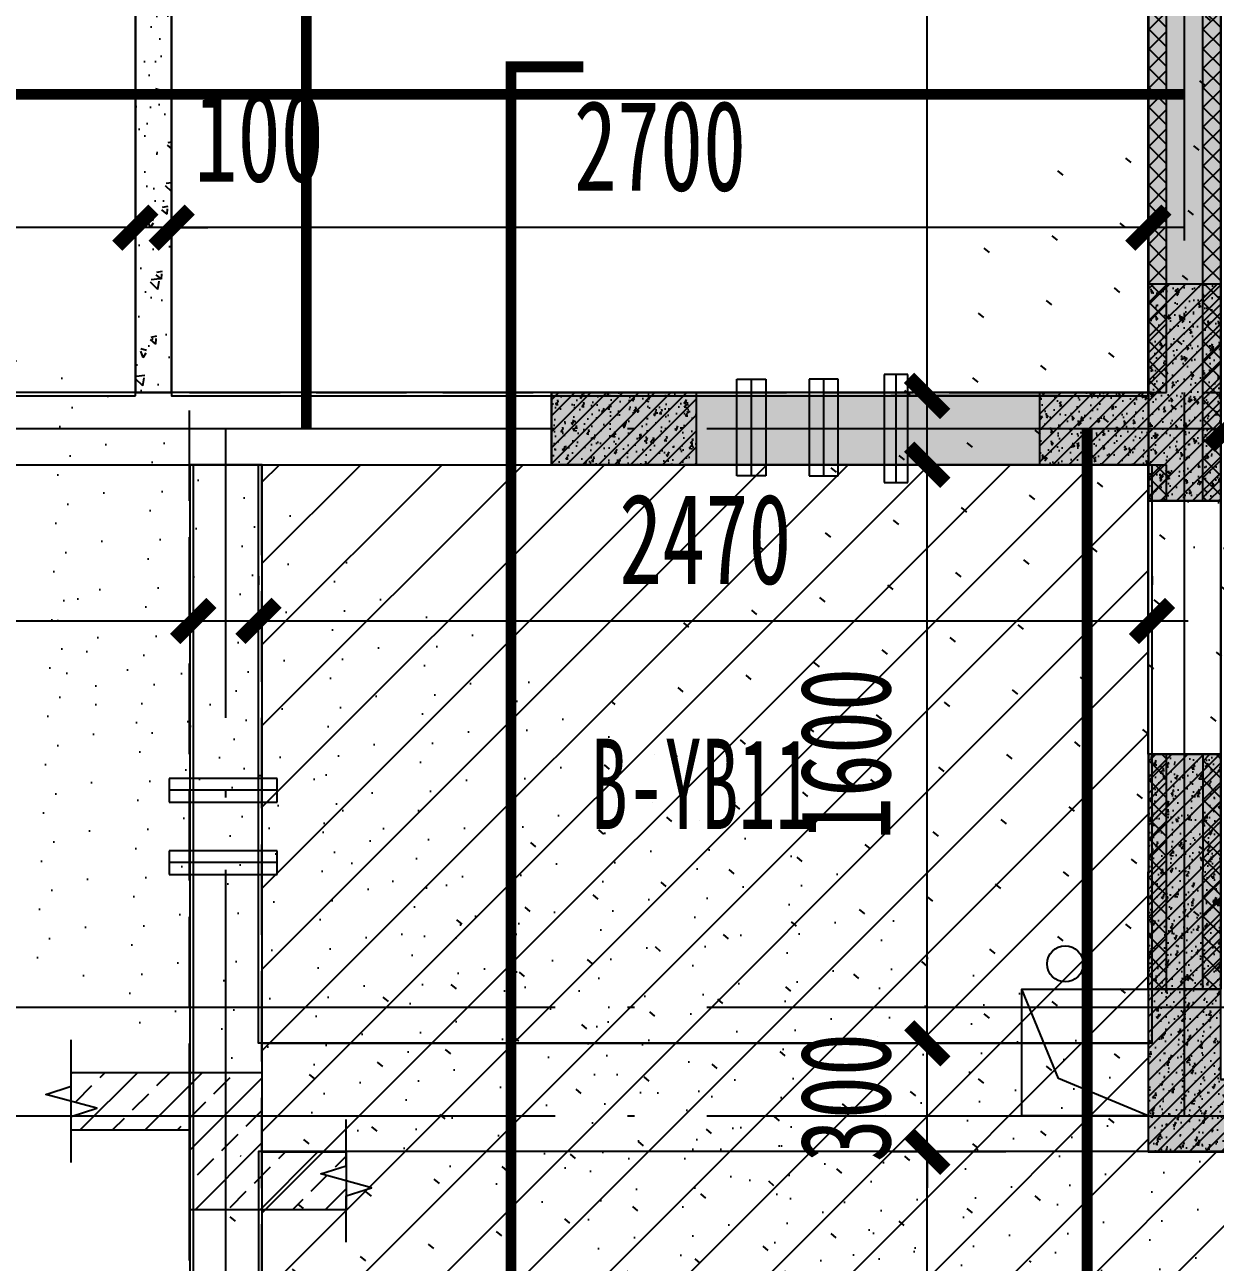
# Model space of a CAD drawing. Extents: x -3200779283 to -8106663, y 659664 to 1123462.
# Drawn here: x -8153806 to -8150515, y 772465 to 775886 of the extents above; entities that cross this region are included whole.
import ezdxf
from ezdxf.enums import TextEntityAlignment as Align

# ---------------------------------------------------------------- set-up
doc = ezdxf.new("R2010")
doc.units = 0
doc.header["$LTSCALE"] = 1000
doc.header["$MEASUREMENT"] = 0
for name, pattern in [('120-墙体$0$CENTER2', [1.125, 0.75, -0.125, 0.125, -0.125]), ('120-墙体$0$CONTINOUS', [0]), ('3#-轴线$0$DOTE', [2.4200000000000004, 2, -0.2, 0.02, -0.2]), ('3#4#5#$0$DASH', [0.35, 0.25, -0.1]), ('3#4#5#模板$0$DASH', [0.35, 0.25, -0.1]), ('DASH', [0.35, 0.25, -0.1])]:
    doc.linetypes.add(name, pattern=pattern)
doc.layers.get('Defpoints').update_dxf_attribs({"color": 30, "linetype": 'DASH'})
for name, color, linetype in [('120-墙体$0$DUCT-排烟中心线', 5, '120-墙体$0$CENTER2'), ('120-墙体$0$DUCT-排烟管', 2, 'Continuous'), ('120-墙体$0$DUCT-送风中心线', 5, '120-墙体$0$CENTER2'), ('120-墙体$0$DUCT-送风管', 4, 'Continuous'), ('120-墙体$0$S-SLAB-HOLE', 5, 'Continuous'), ('120-墙体$0$S-WALL', 40, 'Continuous'), ('120-墙体$0$S-WALL-BEAM', 120, 'Continuous'), ('120-墙体$0$S-WALL-COLU', 252, '120-墙体$0$CONTINOUS'), ('120-墙体$0$S-WALL-COLU-HATC', 16, 'Continuous'), ('120-墙体$0$S-WALL-HATC', 253, 'Continuous'), ('120-墙体$0$提结构条件', 7, 'Continuous'), ('3#-轴线$0$A-ANNO-DOTE', 10, '3#-轴线$0$DOTE'), ('3#4#5#$0$PC-SLAB', 6, '3#4#5#$0$DASH'), ('3#4#5#$0$S-ANNO-TEXT', 7, 'Continuous'), ('3#4#5#$0$S-DIMS-SLAB', 120, 'Continuous'), ('3#4#5#$0$S-PC-FQ-WYQ', 4, 'Continuous'), ('3#4#5#$0$S-PC-SLAB', 6, 'Continuous'), ('3#4#5#$0$S-WALL-HATC', 253, 'Continuous'), ('3#4#5#模板$0$S-SLAB-TEXT', 120, 'Continuous'), ('3#4#5#模板$0$南北楼-结构布置-地上 -新修改$0$S-ANNO-THIN', 3, 'Continuous'), ('3#4#5#模板$0$南北楼-结构布置-地上 -新修改$0$S-SLAB-HATC', 200, 'Continuous'), ('S-REIN', 1, 'Continuous')]:
    doc.layers.add(name, color=color, linetype=linetype)
doc.layers.add('提资不打印', color=2, linetype='Continuous', plot=False)
doc.layers.add('楼板正筋文字', color=7, linetype='Continuous', lineweight=18)
doc.styles.add('3#4#5#$0$外部参照 1$0$宋体', font='', dxfattribs={"width": 0.8})
doc.styles.add('3#4#5#$0$楷体', font='', dxfattribs={"width": 0.7})
doc.styles.get('3#4#5#$0$外部参照 1$0$宋体').set_extended_font_data('SimSun')
doc.styles.get('3#4#5#$0$楷体').set_extended_font_data('KaiTi_GB2312')
doc.dimstyles.new('3#4#5#$0$TSSD_100_100', dxfattribs={"dimtxt": 250, "dimasz": 100, "dimexe": 100, "dimexo": 250, "dimgap": 100, "dimtad": 1, "dimdec": 0, "dimzin": 0, "dimdsep": 46, "dimtxsty": '3#4#5#$0$楷体', "dimblk": '3#4#5#$0$_ArchTick', "dimcen": 0, "dimdle": 100, "dimclrt": 7, "dimadec": 0, "dimazin": 0, "dimtfac": 1, "dimtdec": 0, "dimtix": 1, "dimtmove": 2, "dimatfit": 3, "dimfxl": 1, "dimtolj": 1, "dimtzin": 0, "dimarcsym": 0})

# ---------------------------------------------------------------- blocks, each defined once
blk = doc.blocks.new('ban')
at = {"layer": 'S-REIN', "const_width": 30}
blk.add_lwpolyline([(18438.26095678844, 3349.900634765625), (18238.26095678844, 3349.900634765625), (18238.26120092906, 8649.9052734375), (18438.26120092906, 8649.9052734375)], dxfattribs=at)
at = {"layer": '提资不打印', "color": 2, "const_width": 30}
for points in [[(17672.224609375, 7649.916015625), (17672.224609375, 10849.916015625)], [(12199.9580078125, 8573.9169921875), (20100.34375, 8573.9169921875)], [(19831.0703125, 0.013671875), (19831.0703125, 7649.916015625)]]:
    blk.add_lwpolyline(points, dxfattribs=at)
blk = doc.blocks.new('3#4#5#模板$0$A$C4139bdaf')
h = blk.add_hatch()
h.set_pattern_fill('ANSI31', color=251, scale=100)
h.set_pattern_definition([(45, (-7702.687107387464, -122599.998702767), (-112.2532015133644, 112.2532015133644), [])])
h.paths.add_polyline_path([(17649.99894117552, 3600.000498155889), (20099.99894117552, 3600.000498155889), (20099.99894117552, 1700.000498155816), (20899.99894117552, 1700.000498155845), (20899.99894117552, 200.0004981558304), (17649.99894117552, 200.0004981558304)])
at = {"layer": '3#4#5#模板$0$南北楼-结构布置-地上 -新修改$0$S-SLAB-HATC'}
h = blk.add_hatch(dxfattribs=at)
h.set_pattern_fill('ANSI33', color=256, scale=20, angle=-180)
h.set_pattern_definition([(225, (-76240.41036994423, 14928.68641716003), (89.8025612106915, -89.80256121069156), []), (225, (-76330.21296994417, 14928.68641716003), (89.8025612106915, -89.80256121069156), [63.5, -31.75])])
h.paths.add_polyline_path([(17882.82691670564, 1540.00049815618), (17449.99975173402, 1540.000498156878), (17449.99975173408, 1760.000498156878), (17122.8269167057, 1760.000498156936), (17122.8269167057, 1920.000498156936), (17449.99975173484, 1920.000498155772), (17649.99975173484, 1920.00049815583), (17649.99975173484, 1700.00049815583), (17882.8269167057, 1700.00049815583)])
at = {"linetype": '3#4#5#模板$0$DASH'}
for points in [[(17449.99894117552, 3800.000498155889), (20299.99894117552, 3800.000498155889), (20299.99894117552, 1900.00049815583), (21099.99894117552, 1900.00049815586), (21099.99894117552, 0.0004981558304280043), (17449.99894117552, 0.0004981558304280043)], [(17649.99894117552, 3600.000498155889), (20099.99894117552, 3600.000498155889), (20099.99894117552, 1700.000498155816), (20899.99894117552, 1700.000498155845), (20899.99894117552, 200.0004981558304), (17649.99894117552, 200.0004981558304)]]:
    blk.add_lwpolyline(points, close=True, dxfattribs=at)
at = {"layer": '3#4#5#模板$0$南北楼-结构布置-地上 -新修改$0$S-ANNO-THIN'}
for points in [[(17122.82691670535, 1670.40049815696), (17122.82691670576, 1798.40049815696), (17193.22691670584, 1820.800498156692), (17052.42691670597, 1859.200498157123), (17122.82691670611, 1881.600498156971), (17122.82691670652, 2009.600498156971)], [(17882.82691670564, 1450.400498156378), (17882.82691670564, 1578.400498156087), (17953.22691670549, 1600.800498156052), (17812.42691670591, 1639.2004981559), (17882.82691670564, 1661.600498155924), (17882.82691670564, 1789.600498155633)]]:
    blk.add_lwpolyline(points, dxfattribs=at)
at = {"layer": '3#4#5#模板$0$南北楼-结构布置-地上 -新修改$0$S-SLAB-HATC'}
blk.add_lwpolyline([(17882.82691670564, 1540.00049815618), (17449.99975173402, 1540.000498156878), (17449.99975173408, 1760.000498156878), (17122.8269167057, 1760.000498156936), (17122.8269167057, 1920.000498156936), (17449.99975173484, 1920.000498155772), (17649.99975173484, 1920.00049815583), (17649.99975173484, 1700.00049815583), (17882.8269167057, 1700.00049815583)], close=True, dxfattribs=at)
blk = doc.blocks.new('3#4#5#$0$B-YWQ6')
at = {"layer": '3#4#5#$0$S-PC-FQ-WYQ'}
h = blk.add_hatch(dxfattribs=at)
h.set_pattern_fill('ANSI37', color=256, scale=12, angle=90)
h.set_pattern_definition([(135, (-989707.8429496246, 842389.8077511969), (-26.94076836320746, -26.94076836320745), []), (225, (-989707.8429496246, 842389.8077511969), (26.94076836320745, -26.94076836320746), [])])
h.paths.add_polyline_path([(-127905.2501225748, 326688.3582546908), (-127855.2501228041, 326688.3616408699), (-127855.4329784815, 329388.3912538569), (-127905.4329784815, 329388.3912538569)])
h.paths.add_polyline_path([(-127855.2365838158, 326488.4462222033), (-127905.2365835865, 326488.4428360242), (-127905.2298080935, 326388.3965487699), (-127855.2298080935, 326388.3965487699)])
h = blk.add_hatch(dxfattribs=at)
h.set_pattern_fill('ANSI37', color=256, scale=12, angle=90)
h.set_pattern_definition([(135, (-989557.8429524016, 842389.8077512046), (-26.94076836320746, -26.94076836320745), []), (225, (-989557.8429524016, 842389.8077512046), (26.94076836320745, -26.94076836320746), [])])
h.paths.add_polyline_path([(-127755.2298108707, 326388.3965487774), (-127705.2298108707, 326388.3965487774), (-127705.4329812587, 329388.3912538645), (-127755.4329812587, 329388.3912538645)])
h = blk.add_hatch(dxfattribs=at)
h.set_pattern_fill('ANSI37', color=256, scale=12, angle=90)
h.set_pattern_definition([(135, (-989707.6041484298, 838589.8080073441), (-26.94076836320746, -26.94076836320745), []), (225, (-989707.6041484298, 838589.8080073441), (26.94076836320745, -26.94076836320746), [])])
h.paths.add_polyline_path([(-127905.4323774343, 325038.3215355956), (-127855.4323774343, 325038.3215355956), (-127855.1941772867, 325688.391510004), (-127905.1941772867, 325688.391510004)])
h = blk.add_hatch(dxfattribs=at)
h.set_pattern_fill('ANSI37', color=256, scale=12, angle=90)
h.set_pattern_definition([(135, (-989557.6041512068, 838589.8080073516), (-26.94076836320746, -26.94076836320745), []), (225, (-989557.6041512068, 838589.8080073516), (26.94076836320745, -26.94076836320746), [])])
h.paths.add_polyline_path([(-127755.4323802115, 325038.321535603), (-127705.4323802115, 325038.321535603), (-127705.1941800639, 325688.3915100115), (-127755.1941800639, 325688.3915100115)])
for p, q in [((-127906.0000690809, 326688.3582039018), (-127855.2501228041, 326688.3616408699)), ((-127905.2433562314, 326488.4428355655), (-127855.2365838158, 326488.4462222033))]:
    blk.add_line(p, q, dxfattribs=at)
blk.add_lwpolyline([(-127855.2501228041, 326688.3616408699), (-127855.4329784815, 329388.3912538569), (-127905.4329784815, 329388.3912538569), (-127905.2298080935, 326388.3965487699), (-127855.2298080935, 326388.3965487699), (-127855.2365838158, 326488.4462222033)], dxfattribs=at)
for points in [[(-127905.4329787674, 329388.3912538569), (-127705.4329784238, 329388.3912538569), (-127705.2298080358, 326388.3965487774), (-127905.2298083794, 326388.3965487774)], [(-127755.2298108707, 326388.3965487774), (-127705.2298108707, 326388.3965487774), (-127705.4329812587, 329388.3912538645), (-127755.4329812587, 329388.3912538645)], [(-127905.4327508085, 326388.396631066), (-127705.1947088777, 326388.396631066), (-127705.1947088777, 325688.3965545463), (-127905.4327508085, 325688.3965545463)], [(-127905.4323774343, 325038.3215355956), (-127855.4323774343, 325038.3215355956), (-127855.1941772867, 325688.391510004), (-127905.1941772867, 325688.391510004)], [(-127905.1941775726, 325688.391510004), (-127705.194177229, 325688.391510004), (-127705.4323773766, 325038.321535603), (-127905.4323777203, 325038.321535603)], [(-127755.4323802115, 325038.321535603), (-127705.4323802115, 325038.321535603), (-127705.1941800639, 325688.3915100115), (-127755.1941800639, 325688.3915100115)]]:
    blk.add_lwpolyline(points, close=True, dxfattribs=at)
blk = doc.blocks.new('3#4#5#$0$A$C53EF3948')
at = {"layer": '3#4#5#$0$S-PC-FQ-WYQ'}
blk.add_blockref('3#4#5#$0$B-YWQ6', (148005.4568359147, -329888.5341169708), dxfattribs=at)
blk = doc.blocks.new('3#4#5#$0$_ArchTick')
at = {"color": 0, "linetype": 'ByBlock', "const_width": 0.4}
blk.add_lwpolyline([(-0.5, -0.5), (0.5, 0.5)], dxfattribs=at)
blk = doc.blocks.new('*D976')
at = {"layer": '3#4#5#$0$S-DIMS-SLAB', "color": 0, "lineweight": -2, "transparency": 16777216}
for p, q in [((20319.26212703699, 8049.856764026452), (20319.26212703699, 8099.856808271114)), ((20999.0001967503, 8049.856764026481), (20999.0001967503, 8099.856808271114)), ((20219.26212703699, 7999.856808271114), (21099.0001967503, 7999.856808271114))]:
    blk.add_line(p, q, dxfattribs=at)
at = {"layer": 'Defpoints', "color": 0, "transparency": 16777216}
for p in [(20999.0001967503, 7999.856808271114), (20319.26212703699, 7799.856764026452), (20999.0001967503, 7799.856764026481)]:
    blk.add_point(p, dxfattribs=at)
at = {"layer": '3#4#5#$0$S-DIMS-SLAB', "color": 0, "lineweight": -2, "transparency": 16777216, "xscale": 100, "yscale": 100, "zscale": 100, "rotation": 180}
blk.add_blockref('3#4#5#$0$_ArchTick', (20319.26212703699, 7999.856808271114), dxfattribs=at)
at = {"layer": '3#4#5#$0$S-DIMS-SLAB', "color": 0, "lineweight": -2, "transparency": 16777216, "xscale": 100, "yscale": 100, "zscale": 100}
blk.add_blockref('3#4#5#$0$_ArchTick', (20999.0001967503, 7999.856808271114), dxfattribs=at)
at = {"layer": '3#4#5#$0$S-DIMS-SLAB', "color": 7, "transparency": 16777216, "insert": (20659.13116189365, 8224.856808271114), "char_height": 250, "attachment_point": 5, "style": '3#4#5#$0$楷体'}
blk.add_mtext('\\A1;680', dxfattribs=at)
blk = doc.blocks.new('3#4#5#$0$ban3')
at = {"layer": '3#4#5#$0$S-WALL-HATC', "ltscale": 100}
h = blk.add_hatch(dxfattribs=at)
h.set_pattern_fill('AR-CONC', color=256, scale=25, angle=-270.0000000000001, style=0)
h.set_pattern_definition([(139.9999999999999, (0, 0), (15.6880337456489, 179.3150456501884), [18.75, -206.25]), (84.99999999999994, (0, 0), (-188.048033425003, -34.68783340324987), [15, -165]), (190.4513999999999, (1.307335000019521, 14.94292000000132), (-172.3598855152383, 144.6273454285055), [15.9350475, -175.2855279999999]), (136.1841999999999, (-50, 0), (41.37975358225471, 266.8102621564111), [28.125, -309.375]), (186.6356, (-46.55167324998183, 22.23418625001796), (-243.5294677251103, 233.665676387176), [23.902572, -262.92825]), (81.18419999999995, (-50, 0), (-243.529650231331, 233.665486283407), [22.5, -247.5]), (111, (-37.5, 25), (100.6547226663348, 149.2267630296154), [18.75, -206.25]), (55.99999999999998, (-37.5, 25), (-181.2875112617132, 60.82883298039556), [15, -165]), (161.4514, (-29.11209850001615, 37.4355582499993), (-80.63262417748795, 210.0556571453725), [15.9350475, -175.285528]), (127.5, (0, 0), (-83.22346345782788, 3.039963829322726), [0, -162.9999999999999, 0, -167.4999999999999, 0, -165.6249999999999]), (97.49999999999993, (0, 0), (-98.60292797059002, 65.76738436053722), [0, -95.5, 0, -159.25, 0, -63.125]), (57.49999999999993, (0, -55.75), (5.638717933595033, 133.4556090431022), [0, -62.5, 0, -195, 0, -258.75]), (47.49999999999995, (0, -80.75), (-25.02624558307933, 145.7965423355966), [0, -81.25, 0, -129.5, 0, -183.75])])
h.paths.add_polyline_path([(-216732.0009944952, 412974.9999670067), (-216832.0009944952, 412974.9999670067), (-216832.0009944952, 409974.9999670067), (-216732.0009944952, 409974.9999670067)])
h.paths.add_polyline_path([(-214532.000995802, 412974.9999670067), (-214632.000995802, 412974.9999670067), (-214632.000995802, 409974.9999670067), (-214532.000995802, 409974.9999670067)])
h = blk.add_hatch(dxfattribs=at)
h.set_pattern_fill('AR-CONC', color=256, scale=25, angle=-270.0000000000001, style=0)
h.set_pattern_definition([(139.9999999999999, (-37341029879.81102, -2020433658.351167), (15.6880337456489, 179.3150456501884), [18.75, -206.25]), (84.99999999999994, (-37341029879.81102, -2020433658.351167), (-188.048033425003, -34.68783340324987), [15, -165]), (190.4513999999999, (-37341029878.50368, -2020433643.408247), (-172.3598855152383, 144.6273454285055), [15.93504749999986, -175.2855279999978]), (136.1841999999999, (-37341029929.81102, -2020433658.351167), (41.37975358225471, 266.8102621564111), [28.125, -309.375]), (186.6356, (-37341029926.36269, -2020433636.116981), (-243.5294677251103, 233.665676387176), [23.902572, -262.92825]), (81.18419999999995, (-37341029929.81102, -2020433658.351167), (-243.529650231331, 233.665486283407), [22.5, -247.5]), (111, (-37341029917.31102, -2020433633.351167), (100.6547226663348, 149.2267630296154), [18.75, -206.25]), (55.99999999999998, (-37341029917.31102, -2020433633.351167), (-181.2875112617132, 60.82883298039556), [15, -165]), (161.4514, (-37341029908.92312, -2020433620.915609), (-80.63262417748795, 210.0556571453725), [15.9350475, -175.285528]), (127.5, (-37341029879.81102, -2020433658.351167), (-83.22346345782788, 3.039963829322726), [0, -162.9999999999978, 0, -167.4999999999978, 0, -165.6249999999978]), (97.49999999999993, (-37341029879.81102, -2020433658.351167), (-98.60292797059002, 65.76738436053722), [0, -95.5, 0, -159.25, 0, -63.125]), (57.49999999999993, (-37341029879.81102, -2020433714.101167), (5.638717933595033, 133.4556090431022), [0, -62.5, 0, -195, 0, -258.75]), (47.49999999999995, (-37341029879.81102, -2020433739.101167), (-25.02624558307933, 145.7965423355966), [0, -81.25, 0, -129.5, 0, -183.75])])
h.paths.add_polyline_path([(-214282.0075875558, 407875.9277280352), (-214282.0075875558, 408175.9277280352), (-211832.3804074041, 408175.221341892), (-211832.380407404, 407875.221341892)])
at = {"layer": '3#4#5#$0$S-PC-SLAB'}
for points in [[(-214632.000995802, 409964.9999670067), (-214632.000995802, 412984.9999670067), (-216732.0009944952, 412984.9999670067), (-216732.0009944952, 409964.9999670067)], [(-211832.000995802, 409964.9999670067), (-211832.000995802, 412984.9999670067), (-214532.000995802, 412984.9999670067), (-214532.000995802, 409964.9999670067)], [(-214472.0009953861, 407375.0001829517), (-220092.0009953849, 407375.0001829517), (-220092.0009953849, 409775.0001829517), (-214472.0009953861, 409775.0001829517)], [(-214292.0078049984, 409775.0002631896), (-211822.0078049995, 409775.0002631896), (-211822.0078049995, 408175.9277280352), (-214292.0078049984, 408175.9277280352)], [(-214292.0078736024, 406375.9155135542), (-211022.0078736036, 406375.9155135542), (-211022.007587557, 407875.9277280353), (-214292.0075875558, 407875.9277280352)]]:
    blk.add_lwpolyline(points, close=True, dxfattribs=at)
at = {"layer": '3#4#5#$0$S-WALL-HATC', "ltscale": 100}
for points in [[(-214532.000995802, 409974.9999670067), (-214532.000995802, 412974.9999670067), (-214632.000995802, 412974.9999670067), (-214632.000995802, 409974.9999670067)], [(-214282.0075875558, 407875.9277280352), (-214282.0075875558, 408175.9277280352), (-211832.3804074041, 408175.221341892), (-211832.380407404, 407875.221341892)]]:
    blk.add_lwpolyline(points, close=True, dxfattribs=at)
blk = doc.blocks.new('*D794')
at = {"layer": '3#4#5#$0$S-DIMS-SLAB', "color": 0, "lineweight": -2, "transparency": 16777216}
for p, q in [((164537.0246200083, 162067.0547142393), (164537.0246200083, 162043.1163812766)), ((167007.0246200072, 162067.0547142393), (167007.0246200072, 162043.1163812766)), ((164437.0246200083, 161943.1163812766), (167107.0246200072, 161943.1163812766))]:
    blk.add_line(p, q, dxfattribs=at)
at = {"layer": 'Defpoints', "color": 0, "transparency": 16777216}
for p in [(167007.0246200072, 161943.1163812766), (164537.0246200083, 161817.0547142393), (167007.0246200072, 161817.0547142393)]:
    blk.add_point(p, dxfattribs=at)
at = {"layer": '3#4#5#$0$S-DIMS-SLAB', "color": 0, "lineweight": -2, "transparency": 16777216, "xscale": 100, "yscale": 100, "zscale": 100, "rotation": 180}
blk.add_blockref('3#4#5#$0$_ArchTick', (164537.0246200083, 161943.1163812766), dxfattribs=at)
at = {"layer": '3#4#5#$0$S-DIMS-SLAB', "color": 0, "lineweight": -2, "transparency": 16777216, "xscale": 100, "yscale": 100, "zscale": 100}
blk.add_blockref('3#4#5#$0$_ArchTick', (167007.0246200072, 161943.1163812766), dxfattribs=at)
at = {"layer": '3#4#5#$0$S-DIMS-SLAB', "color": 7, "transparency": 16777216, "insert": (165772.0246200078, 162168.1163812766), "char_height": 250, "attachment_point": 5, "style": '3#4#5#$0$楷体'}
blk.add_mtext('\\A1;2470', dxfattribs=at)
blk = doc.blocks.new('*D795')
at = {"layer": '3#4#5#$0$S-DIMS-SLAB', "color": 0, "lineweight": -2, "transparency": 16777216}
for p, q in [((166385.3927718147, 162464.9997510618), (166385.3927718147, 165684.9997510618)), ((166746.7930604428, 165584.9997510618), (166285.3927718147, 165584.9997510618)), ((166746.7930604428, 162564.9997510618), (166285.3927718147, 162564.9997510618))]:
    blk.add_line(p, q, dxfattribs=at)
at = {"layer": 'Defpoints', "color": 0, "transparency": 16777216}
for p in [(166385.3927718147, 165584.9997510618), (166996.7930604428, 165584.9997510618), (166996.7930604428, 162564.9997510618)]:
    blk.add_point(p, dxfattribs=at)
at = {"layer": '3#4#5#$0$S-DIMS-SLAB', "color": 0, "lineweight": -2, "transparency": 16777216, "xscale": 100, "yscale": 100, "zscale": 100}
for p, rotation in [((166385.3927718147, 165584.9997510618), 90), ((166385.3927718147, 162564.9997510618), 270)]:
    blk.add_blockref('3#4#5#$0$_ArchTick', p, dxfattribs=dict(at, rotation=rotation))
at = {"layer": '3#4#5#$0$S-DIMS-SLAB', "color": 7, "transparency": 16777216, "insert": (166160.3927718147, 164074.9997510617), "char_height": 250, "attachment_point": 5, "rotation": 90, "style": '3#4#5#$0$楷体'}
blk.add_mtext('\\A1;3020', dxfattribs=at)
blk = doc.blocks.new('*D796')
at = {"layer": '3#4#5#$0$S-DIMS-SLAB', "color": 0, "lineweight": -2, "transparency": 16777216}
for p, q in [((158736.7930608598, 162124.9999670067), (158736.7930608598, 161843.1163812766)), ((164356.7930608586, 162124.9995076627), (164356.7930608586, 161843.1163812766)), ((158636.7930608598, 161943.1163812766), (164456.7930608586, 161943.1163812766))]:
    blk.add_line(p, q, dxfattribs=at)
at = {"layer": 'Defpoints', "color": 0, "transparency": 16777216}
for p in [(158736.7930608598, 162374.9999670067), (164356.7930608586, 162374.9995076627), (164356.7930608586, 161943.1163812766)]:
    blk.add_point(p, dxfattribs=at)
at = {"layer": '3#4#5#$0$S-DIMS-SLAB', "color": 0, "lineweight": -2, "transparency": 16777216, "xscale": 100, "yscale": 100, "zscale": 100, "rotation": 180}
blk.add_blockref('3#4#5#$0$_ArchTick', (158736.7930608598, 161943.1163812766), dxfattribs=at)
at = {"layer": '3#4#5#$0$S-DIMS-SLAB', "color": 0, "lineweight": -2, "transparency": 16777216, "xscale": 100, "yscale": 100, "zscale": 100}
blk.add_blockref('3#4#5#$0$_ArchTick', (164356.7930608586, 161943.1163812766), dxfattribs=at)
at = {"layer": '3#4#5#$0$S-DIMS-SLAB', "color": 7, "transparency": 16777216, "insert": (161546.7930608592, 162168.1163812766), "char_height": 250, "attachment_point": 5, "style": '3#4#5#$0$楷体'}
blk.add_mtext('\\A1;5620', dxfattribs=at)
blk = doc.blocks.new('*D798')
at = {"layer": '3#4#5#$0$S-DIMS-SLAB', "color": 0, "lineweight": -2, "transparency": 16777216}
for p, q in [((164296.7930604427, 163030.3963562407), (161996.7930617494, 163030.3963562407)), ((162096.7930617494, 162888.2046499705), (162096.7930617494, 162930.3963562407)), ((164196.7930604427, 162888.2046499705), (164196.7930604427, 162930.3963562407))]:
    blk.add_line(p, q, dxfattribs=at)
at = {"layer": 'Defpoints', "color": 0, "transparency": 16777216}
for p in [(162096.7930617494, 163138.2046499705), (164196.7930604427, 163138.2046499705), (162096.7930617494, 163030.3963562407)]:
    blk.add_point(p, dxfattribs=at)
at = {"layer": '3#4#5#$0$S-DIMS-SLAB', "color": 0, "lineweight": -2, "transparency": 16777216, "xscale": 100, "yscale": 100, "zscale": 100, "rotation": 180}
blk.add_blockref('3#4#5#$0$_ArchTick', (162096.7930617494, 163030.3963562407), dxfattribs=at)
at = {"layer": '3#4#5#$0$S-DIMS-SLAB', "color": 0, "lineweight": -2, "transparency": 16777216, "xscale": 100, "yscale": 100, "zscale": 100}
blk.add_blockref('3#4#5#$0$_ArchTick', (164196.7930604427, 163030.3963562407), dxfattribs=at)
at = {"layer": '3#4#5#$0$S-DIMS-SLAB', "color": 7, "transparency": 16777216, "insert": (163146.793061096, 163255.3963562407), "char_height": 250, "attachment_point": 5, "style": '3#4#5#$0$楷体'}
blk.add_mtext('\\A1;2100', dxfattribs=at)
blk = doc.blocks.new('*D799')
at = {"layer": '3#4#5#$0$S-DIMS-SLAB', "color": 0, "lineweight": -2, "transparency": 16777216}
for p, q in [((164196.7930604427, 163030.3963562407), (164096.7930604427, 163030.3963562407)), ((164296.7930604427, 163030.3963562407), (164196.7930604427, 163030.3963562407)), ((164296.7930604427, 163030.3963562407), (164396.7930604427, 163030.3963562407)), ((164196.7930604427, 162888.2046499705), (164196.7930604427, 162930.3963562407)), ((164296.7930604427, 162888.2046499706), (164296.7930604427, 162930.3963562407))]:
    blk.add_line(p, q, dxfattribs=at)
at = {"layer": 'Defpoints', "color": 0, "transparency": 16777216}
for p in [(164196.7930604427, 163138.2046499705), (164296.7930604427, 163138.2046499706), (164196.7930604427, 163030.3963562407)]:
    blk.add_point(p, dxfattribs=at)
at = {"layer": '3#4#5#$0$S-DIMS-SLAB', "color": 0, "lineweight": -2, "transparency": 16777216, "xscale": 100, "yscale": 100, "zscale": 100}
blk.add_blockref('3#4#5#$0$_ArchTick', (164196.7930604427, 163030.3963562407), dxfattribs=at)
at = {"layer": '3#4#5#$0$S-DIMS-SLAB', "color": 0, "lineweight": -2, "transparency": 16777216, "xscale": 100, "yscale": 100, "zscale": 100, "rotation": 180}
blk.add_blockref('3#4#5#$0$_ArchTick', (164296.7930604427, 163030.3963562407), dxfattribs=at)
at = {"layer": '3#4#5#$0$S-DIMS-SLAB', "color": 7, "transparency": 16777216, "insert": (164538.7161373657, 163280.3963562407), "char_height": 250, "attachment_point": 5, "style": '3#4#5#$0$楷体'}
blk.add_mtext('\\A1;100', dxfattribs=at)
blk = doc.blocks.new('*D800')
at = {"layer": '3#4#5#$0$S-DIMS-SLAB', "color": 0, "lineweight": -2, "transparency": 16777216}
for p, q in [((167096.7931445275, 163030.3963562407), (164196.7930604427, 163030.3963562407)), ((164296.7930604427, 162888.2046499706), (164296.7930604427, 162930.3963562407)), ((166996.7931445275, 162888.2046499705), (166996.7931445275, 162930.3963562407))]:
    blk.add_line(p, q, dxfattribs=at)
at = {"layer": 'Defpoints', "color": 0, "transparency": 16777216}
for p in [(164296.7930604427, 163138.2046499706), (166996.7931445275, 163138.2046499705), (164296.7930604427, 163030.3963562407)]:
    blk.add_point(p, dxfattribs=at)
at = {"layer": '3#4#5#$0$S-DIMS-SLAB', "color": 0, "lineweight": -2, "transparency": 16777216, "xscale": 100, "yscale": 100, "zscale": 100, "rotation": 180}
blk.add_blockref('3#4#5#$0$_ArchTick', (164296.7930604427, 163030.3963562407), dxfattribs=at)
at = {"layer": '3#4#5#$0$S-DIMS-SLAB', "color": 0, "lineweight": -2, "transparency": 16777216, "xscale": 100, "yscale": 100, "zscale": 100}
blk.add_blockref('3#4#5#$0$_ArchTick', (166996.7931445275, 163030.3963562407), dxfattribs=at)
at = {"layer": '3#4#5#$0$S-DIMS-SLAB', "color": 7, "transparency": 16777216, "insert": (165646.7931024851, 163255.3963562407), "char_height": 250, "attachment_point": 5, "style": '3#4#5#$0$楷体'}
blk.add_mtext('\\A1;2700', dxfattribs=at)
blk = doc.blocks.new('*D803')
at = {"layer": '3#4#5#$0$S-DIMS-SLAB', "color": 0, "lineweight": -2, "transparency": 16777216}
for p, q in [((166385.6237824677, 158875.9152976092), (166385.6237824677, 160575.9275120902)), ((166603.3295540215, 160475.9275120902), (166285.6237824677, 160475.9275120902)), ((166594.7546355295, 158975.9152976092), (166285.6237824677, 158975.9152976092))]:
    blk.add_line(p, q, dxfattribs=at)
at = {"layer": 'Defpoints', "color": 0, "transparency": 16777216}
for p in [(166385.6237824677, 160475.9275120902), (166853.3295540215, 160475.9275120902), (166844.7546355295, 158975.9152976092)]:
    blk.add_point(p, dxfattribs=at)
at = {"layer": '3#4#5#$0$S-DIMS-SLAB', "color": 0, "lineweight": -2, "transparency": 16777216, "xscale": 100, "yscale": 100, "zscale": 100}
for p, rotation in [((166385.6237824677, 160475.9275120902), 90), ((166385.6237824677, 158975.9152976092), 270)]:
    blk.add_blockref('3#4#5#$0$_ArchTick', p, dxfattribs=dict(at, rotation=rotation))
at = {"layer": '3#4#5#$0$S-DIMS-SLAB', "color": 7, "transparency": 16777216, "insert": (166160.6237824677, 159725.9214048497), "char_height": 250, "attachment_point": 5, "rotation": 90, "style": '3#4#5#$0$楷体'}
blk.add_mtext('\\A1;1500', dxfattribs=at)
blk = doc.blocks.new('*D804')
at = {"layer": '3#4#5#$0$S-DIMS-SLAB', "color": 0, "lineweight": -2, "transparency": 16777216}
for p, q in [((166385.6237824676, 160775.3510822), (166385.6237824676, 160875.3510822)), ((166603.3295540215, 160775.3510822), (166285.6237824676, 160775.3510822)), ((166385.6237824676, 160475.3510822), (166385.6237824676, 160775.3510822)), ((166603.3295540215, 160475.3510822), (166285.6237824676, 160475.3510822)), ((166385.6237824676, 160475.3510822), (166385.6237824676, 160375.3510822))]:
    blk.add_line(p, q, dxfattribs=at)
at = {"layer": 'Defpoints', "color": 0, "transparency": 16777216}
for p in [(166385.6237824676, 160775.3510822), (166853.3295540215, 160775.3510822), (166853.3295540215, 160475.3510822)]:
    blk.add_point(p, dxfattribs=at)
at = {"layer": '3#4#5#$0$S-DIMS-SLAB', "color": 0, "lineweight": -2, "transparency": 16777216, "xscale": 100, "yscale": 100, "zscale": 100}
for p, rotation in [((166385.6237824676, 160775.3510822), 270), ((166385.6237824676, 160475.3510822), 90)]:
    blk.add_blockref('3#4#5#$0$_ArchTick', p, dxfattribs=dict(at, rotation=rotation))
at = {"layer": '3#4#5#$0$S-DIMS-SLAB', "color": 7, "transparency": 16777216, "insert": (166160.6237824676, 160625.3510822), "char_height": 250, "attachment_point": 5, "rotation": 90, "style": '3#4#5#$0$楷体'}
blk.add_mtext('\\A1;300', dxfattribs=at)
blk = doc.blocks.new('*D805')
at = {"layer": '3#4#5#$0$S-DIMS-SLAB', "color": 0, "lineweight": -2, "transparency": 16777216}
for p, q in [((166385.623565025, 160675.3517056113), (166385.623565025, 162475.0000472447)), ((166603.0985433685, 162375.0000472447), (166285.623565025, 162375.0000472447)), ((166603.3293365789, 160775.3517056113), (166285.623565025, 160775.3517056113))]:
    blk.add_line(p, q, dxfattribs=at)
at = {"layer": 'Defpoints', "color": 0, "transparency": 16777216}
for p in [(166385.623565025, 162375.0000472447), (166853.0985433685, 162375.0000472447), (166853.3293365789, 160775.3517056113)]:
    blk.add_point(p, dxfattribs=at)
at = {"layer": '3#4#5#$0$S-DIMS-SLAB', "color": 0, "lineweight": -2, "transparency": 16777216, "xscale": 100, "yscale": 100, "zscale": 100}
for p, rotation in [((166385.623565025, 162375.0000472447), 90), ((166385.623565025, 160775.3517056113), 270)]:
    blk.add_blockref('3#4#5#$0$_ArchTick', p, dxfattribs=dict(at, rotation=rotation))
at = {"layer": '3#4#5#$0$S-DIMS-SLAB', "color": 7, "transparency": 16777216, "insert": (166160.623565025, 161575.1758764279), "char_height": 250, "attachment_point": 5, "rotation": 90, "style": '3#4#5#$0$楷体'}
blk.add_mtext('\\A1;1600', dxfattribs=at)
blk = doc.blocks.new('*D806')
at = {"layer": '3#4#5#$0$S-DIMS-SLAB', "color": 0, "lineweight": -2, "transparency": 16777216}
for p, q in [((164537.0246200083, 162067.0547142393), (164537.0246200083, 162043.1163812766)), ((167007.0246200072, 162067.0547142393), (167007.0246200072, 162043.1163812766)), ((164437.0246200083, 161943.1163812766), (167107.0246200072, 161943.1163812766))]:
    blk.add_line(p, q, dxfattribs=at)
at = {"layer": 'Defpoints', "color": 0, "transparency": 16777216}
for p in [(167007.0246200072, 161943.1163812766), (164537.0246200083, 161817.0547142393), (167007.0246200072, 161817.0547142393)]:
    blk.add_point(p, dxfattribs=at)
at = {"layer": '3#4#5#$0$S-DIMS-SLAB', "color": 0, "lineweight": -2, "transparency": 16777216, "xscale": 100, "yscale": 100, "zscale": 100, "rotation": 180}
blk.add_blockref('3#4#5#$0$_ArchTick', (164537.0246200083, 161943.1163812766), dxfattribs=at)
at = {"layer": '3#4#5#$0$S-DIMS-SLAB', "color": 0, "lineweight": -2, "transparency": 16777216, "xscale": 100, "yscale": 100, "zscale": 100}
blk.add_blockref('3#4#5#$0$_ArchTick', (167007.0246200072, 161943.1163812766), dxfattribs=at)
at = {"layer": '3#4#5#$0$S-DIMS-SLAB', "color": 7, "transparency": 16777216, "insert": (165772.0246200078, 162168.1163812766), "char_height": 250, "attachment_point": 5, "style": '3#4#5#$0$楷体'}
blk.add_mtext('\\A1;2470', dxfattribs=at)
blk = doc.blocks.new('120-墙体$0$A$Ca94620f4')
at = {"layer": '120-墙体$0$DUCT-排烟中心线'}
for p, q in [((-547.6834203733888, -2950.689154202279), (-547.6834203733742, -3249.31108146171)), ((-2257.938552053805, -4100.000693814996), (-2556.560479313237, -4100.000693814989)), ((-2257.938321257505, -4300.000543797403), (-2556.560248516937, -4300.000543797396))]:
    blk.add_line(p, q, dxfattribs=at)
at = {"layer": '120-墙体$0$DUCT-排烟管'}
for p, q in [((-580.1834203733888, -2950.689154202279), (-580.1834203733742, -3249.31108146171)), ((-515.1834203733888, -2950.689154202279), (-580.1834203733888, -2950.689154202279)), ((-515.1834203733742, -3249.31108146171), (-515.1834203733888, -2950.689154202279)), ((-580.1834203733742, -3249.31108146171), (-515.1834203733742, -3249.31108146171)), ((-2257.938552053805, -4067.500693814996), (-2556.560479313237, -4067.500693814989)), ((-2556.560479313237, -4067.500693814989), (-2556.560479313237, -4132.500693814989)), ((-2257.938552053805, -4132.500693814996), (-2257.938552053805, -4067.500693814996)), ((-2556.560479313237, -4132.500693814989), (-2257.938552053805, -4132.500693814996)), ((-2257.938321257505, -4267.500543797403), (-2556.560248516937, -4267.500543797396)), ((-2556.560248516937, -4267.500543797396), (-2556.560248516937, -4332.500543797396)), ((-2257.938321257505, -4332.500543797403), (-2257.938321257505, -4267.500543797403)), ((-2556.560248516937, -4332.500543797396), (-2257.938321257505, -4332.500543797403))]:
    blk.add_line(p, q, dxfattribs=at)
at = {"layer": '120-墙体$0$DUCT-送风中心线'}
for p, q in [((-947.6834203733888, -2963.74848623795), (-947.6834203733888, -3230.97650390194)), ((-747.6834203733888, -2963.74848623795), (-747.6834203733888, -3230.97650390194))]:
    blk.add_line(p, q, dxfattribs=at)
at = {"layer": '120-墙体$0$DUCT-送风管'}
for p, q in [((-787.6834203733888, -2963.74848623795), (-787.6834203733888, -3230.97650390194)), ((-707.6834203733888, -2963.74848623795), (-787.6834203733888, -2963.74848623795)), ((-707.6834203733888, -3230.97650390194), (-707.6834203733888, -2963.74848623795)), ((-787.6834203733888, -3230.97650390194), (-707.6834203733888, -3230.97650390194))]:
    blk.add_line(p, q, dxfattribs=at)
at = {"layer": '120-墙体$0$提结构条件', "color": 3}
for p, q in [((-987.6834203733888, -3230.97650390194), (-987.6834203733888, -2963.74848623795)), ((-987.6834203733888, -2963.74848623795), (-907.6834203733888, -2963.74848623795)), ((-907.6834203733888, -2963.74848623795), (-907.6834203733888, -3230.97650390194)), ((-907.6834203733888, -3230.97650390194), (-987.6834203733888, -3230.97650390194))]:
    blk.add_line(p, q, dxfattribs=at)
blk = doc.blocks.new('120-墙体$0$A$C8f34f6bc')
at = {"layer": '120-墙体$0$S-SLAB-HOLE'}
blk.add_lwpolyline([(-350.0000000000002, -5000), (-350.0000000000002, -4650), (-7.105427357601002e-14, -4650), (0, -5000)], close=True, dxfattribs=at)
blk.add_lwpolyline([(0, -5000), (-248.2317736557453, -4896.88676487864), (-350.0000000000002, -4650)], dxfattribs=at)
blk.add_circle((-230, -4580), 50, dxfattribs=at)
blk = doc.blocks.new('120-墙体')
at = {"layer": '120-墙体$0$S-WALL-COLU-HATC'}
h = blk.add_hatch(dxfattribs=at)
h.set_pattern_fill('AR-CONC', color=256, scale=10, angle=180)
h.set_pattern_definition([(230, (-15637.05247968875, 223941.5126408452), (-71.72601826007535, 6.27521349825952), [7.5, -82.5]), (175, (-15637.05247968875, 223941.5126408452), (13.87513336129999, -75.21921337000119), [6, -66]), (280.4514, (-15643.02964768873, 223942.0355748452), (-57.85093817140217, -68.94395420609536), [6.374018999999977, -70.11421119999963]), (226.1842, (-15637.05247968875, 223921.5126408452), (-106.7241048625644, 16.55190143290182), [11.24999999999993, -123.7499999999994]), (276.6356, (-15645.94615418874, 223922.8919715452), (-93.46627055487033, -97.41178709004417), [9.561028799999976, -105.1712999999998]), (171.1842, (-15637.05247968875, 223921.5126408452), (-93.46619451336272, -97.41186009253246), [9, -99]), (201, (-15647.05247968875, 223926.5126408452), (-59.69070521184616, 40.2618890665339), [7.5, -82.5]), (146, (-15647.05247968875, 223926.5126408452), (-24.33153319215818, -72.5150045046853), [6, -66]), (251.4514, (-15652.02670298875, 223929.8678014452), (-84.02226285814899, -32.25304967099522), [6.374018999999993, -70.11421119999987]), (217.5, (-15637.05247968875, 223941.5126408452), (-1.215985531729071, -33.28938538313115), [0, -65.19999999999999, 0, -67, 0, -66.25]), (187.5, (-15637.05247968875, 223941.5126408452), (-26.30695374421487, -39.44117118823603), [0, -38.19999999999999, 0, -63.7, 0, -25.25]), (147.5, (-15614.75247968873, 223941.5126408452), (-53.3822436172409, 2.255487173437982), [0, -24.99999999999999, 0, -77.99999999999996, 0, -103.5]), (137.5, (-15604.75247968873, 223941.5126408452), (-58.31861693423862, -10.01049823323176), [0, -32.5, 0, -51.8, 0, -73.5])])
h.paths.add_polyline_path([(-100, -3100.000000539585), (-99.98422405263409, -2800.000000539585), (100.0157759473659, -2800.000000539586), (100, -3300.000000539585), (100, -3400), (-100, -3400), (-100, -3300), (-399.9999080896378, -3300), (-399.9999080896378, -3100.000000000233)])
h = blk.add_hatch(dxfattribs=at)
h.set_pattern_fill('ANSI31', color=256, scale=250, angle=180, style=0)
h.set_pattern_definition([(225, (-15637.05247968875, 223941.5126408452), (22.09708691207961, -22.09708691207961), [])])
h.paths.add_polyline_path([(-100, -3100.000000539585), (-99.98422405263409, -2800.000000539585), (100.0157759473659, -2800.000000539586), (100, -3300.000000539585), (100, -3400), (-100, -3400), (-100, -3300), (-399.9999080896378, -3300), (-399.9999080896378, -3100.000000000233)])
h = blk.add_hatch(dxfattribs=at)
h.set_pattern_fill('AR-CONC', color=256, scale=10)
h.set_pattern_definition([(49.99999999999999, (-9954.749218468613, -244207.8156450689), (71.72601826007535, -6.275213498259511), [7.5, -82.5]), (355, (-9954.749218468613, -244207.8156450689), (-13.8751333613, 75.21921337000119), [6, -66]), (100.4514, (-9948.7720504686, -244208.3385790689), (57.85093817140216, 68.94395420609536), [6.374018999999978, -70.11421119999964]), (46.18420000000002, (-9954.749218468613, -244187.8156450689), (106.7241048625644, -16.55190143290181), [11.24999999999991, -123.7499999999993]), (96.6356, (-9945.855543968617, -244189.1949757689), (93.46627055487033, 97.41178709004417), [9.561028799999999, -105.1713]), (351.1842, (-9954.749218468613, -244187.8156450689), (93.46619451336272, 97.41186009253246), [9, -99]), (21, (-9944.749218468613, -244192.8156450689), (59.69070521184616, -40.26188906653388), [7.5, -82.5]), (326.0000000000001, (-9944.749218468613, -244192.8156450689), (24.33153319215817, 72.5150045046853), [6, -66]), (71.4514, (-9939.774995168613, -244196.170805669), (84.02226285814899, 32.25304967099524), [6.374019000000001, -70.1142112]), (37.50000000000001, (-9954.749218468613, -244207.8156450689), (1.215985531729067, 33.28938538313115), [0, -65.19999999999999, 0, -67, 0, -66.25]), (7.499999999999999, (-9954.749218468613, -244207.8156450689), (26.30695374421486, 39.44117118823603), [0, -38.2, 0, -63.7, 0, -25.25]), (327.5, (-9977.0492184686, -244207.8156450689), (53.3822436172409, -2.255487173437976), [0, -25, 0, -78, 0, -103.5]), (317.5, (-9987.0492184686, -244207.8156450689), (58.31861693423862, 10.01049823323177), [0, -32.5, 0, -51.8, 0, -73.5])])
h.paths.add_polyline_path([(-1750, -3300.000392023416), (-1750.000000000015, -3100.000392023416), (-1350.000497644069, -3100.001491396397), (-1350.000497644069, -3300.001491396397)])
h = blk.add_hatch(dxfattribs=at)
h.set_pattern_fill('ANSI31', color=256, scale=250, style=0)
h.set_pattern_definition([(45, (-9954.749218468613, -244207.8156450689), (-22.09708691207961, 22.09708691207961), [])])
h.paths.add_polyline_path([(-1750.000000000015, -3100.000392023416), (-1750, -3300.000392023416), (-1350.000497644069, -3300.001491396397), (-1350.000497644069, -3100.001491396397)])
h = blk.add_hatch(dxfattribs=at)
h.set_pattern_fill('AR-CONC', color=256, scale=10)
h.set_pattern_definition([(49.99999999999999, (12337.0756467121, -241757.8336407725), (71.72601826007535, -6.275213498259511), [7.5, -82.5]), (355, (12337.0756467121, -241757.8336407725), (-13.8751333613, 75.21921337000119), [6, -66]), (100.4514, (12343.05281471211, -241758.3565747725), (57.85093817140216, 68.94395420609536), [6.374018999999977, -70.11421119999963]), (46.18420000000002, (12337.0756467121, -241737.8336407725), (106.7241048625644, -16.55190143290181), [11.24999999999991, -123.7499999999993]), (96.6356, (12345.96932121209, -241739.2129714725), (93.46627055487033, 97.41178709004417), [9.561028799999999, -105.1713]), (351.1842, (12337.0756467121, -241737.8336407725), (93.46619451336272, 97.41186009253246), [9, -99]), (21, (12347.0756467121, -241742.8336407725), (59.69070521184616, -40.26188906653388), [7.5, -82.5]), (326.0000000000001, (12347.0756467121, -241742.8336407725), (24.33153319215817, 72.5150045046853), [6, -66]), (71.4514, (12352.0498700121, -241746.1888013725), (84.02226285814899, 32.25304967099524), [6.374019000000001, -70.1142112]), (37.50000000000001, (12337.0756467121, -241757.8336407725), (1.215985531729067, 33.28938538313115), [0, -65.19999999999999, 0, -67, 0, -66.25]), (7.499999999999999, (12337.0756467121, -241757.8336407725), (26.30695374421486, 39.44117118823603), [0, -38.2, 0, -63.7, 0, -25.25]), (327.5, (12314.77564671211, -241757.8336407725), (53.3822436172409, -2.255487173437976), [0, -25, 0, -78, 0, -103.5]), (317.5, (12304.77564671211, -241757.8336407725), (58.31861693423862, 10.01049823323177), [0, -32.5, 0, -51.8, 0, -73.5])])
h.paths.add_polyline_path([(100, -4100), (-100, -4100), (-100.0000000000073, -4750), (100, -4750)])
h = blk.add_hatch(dxfattribs=at)
h.set_pattern_fill('ANSI31', color=256, scale=250, style=0)
h.set_pattern_definition([(45, (12337.0756467121, -241757.8336407725), (-22.09708691207961, 22.09708691207961), [])])
h.paths.add_polyline_path([(-100.0000000000073, -4750), (100, -4750), (100, -4100), (-100, -4100)])
h = blk.add_hatch(dxfattribs=at)
h.set_pattern_fill('AR-CONC', color=256, scale=10)
h.set_pattern_definition([(49.99999999999999, (-6817.545511106262, -243940.3517896836), (71.72601826007535, -6.275213498259511), [7.5, -82.5]), (355, (-6817.545511106262, -243940.3517896836), (-13.8751333613, 75.21921337000119), [6, -66]), (100.4514, (-6811.56834310625, -243940.8747236836), (57.85093817140216, 68.94395420609536), [6.374018999999979, -70.11421119999966]), (46.18420000000002, (-6817.545511106262, -243920.3517896836), (106.7241048625644, -16.55190143290181), [11.24999999999992, -123.7499999999993]), (96.6356, (-6808.651836606266, -243921.7311203836), (93.46627055487033, 97.41178709004417), [9.561028799999999, -105.1713]), (351.1842, (-6817.545511106262, -243920.3517896836), (93.46619451336272, 97.41186009253246), [9, -99]), (21, (-6807.545511106262, -243925.3517896836), (59.69070521184616, -40.26188906653388), [7.5, -82.5]), (326.0000000000001, (-6807.545511106262, -243925.3517896836), (24.33153319215817, 72.5150045046853), [6, -66]), (71.4514, (-6802.571287806262, -243928.7069502836), (84.02226285814899, 32.25304967099524), [6.374019000000001, -70.1142112]), (37.50000000000001, (-6817.545511106262, -243940.3517896836), (1.215985531729067, 33.28938538313115), [0, -65.19999999999999, 0, -67, 0, -66.25]), (7.499999999999999, (-6817.545511106262, -243940.3517896836), (26.30695374421486, 39.44117118823603), [0, -38.2, 0, -63.7, 0, -25.25]), (327.5, (-6839.84551110625, -243940.3517896836), (53.3822436172409, -2.255487173437976), [0, -25, 0, -78, 0, -103.5]), (317.5, (-6849.84551110625, -243940.3517896836), (58.31861693423862, 10.01049823323177), [0, -32.5, 0, -51.8, 0, -73.5])])
h.paths.add_polyline_path([(100, -5000), (99.98422405263409, -4750), (-100.0157759473659, -4750), (-100, -5200), (200, -5199.999803988176), (200, -4999.999803988409)])
h = blk.add_hatch(dxfattribs=at)
h.set_pattern_fill('ANSI31', color=256, scale=250, style=0)
h.set_pattern_definition([(45, (-6817.545511106262, -243940.3517896836), (-22.09708691207961, 22.09708691207961), [])])
h.paths.add_polyline_path([(100, -5000), (99.98422405263409, -4750), (-100.0157759473659, -4750), (-100, -5200), (200, -5199.999803988176), (200, -4999.999803988409)])
at = {"layer": '120-墙体$0$S-WALL-HATC'}
for points in [[(100, 99.99999999999955), (-100, -100), (-100, -3100), (-33.33333333331393, -3200.000000000001), (100, -3200)], [(-33.33333333331393, -3200.000000000001), (-100, -3100), (-1750, -3100), (-1750.000000000015, -3300), (-100, -3300)], [(-33.33333333331393, -3200.000000000001), (-100, -3300), (-100, -3400), (100, -3400), (100, -3200)], [(100, -4100), (-100, -4100), (-100, -5200), (100, -5000)], [(200, -5200), (200, -5000), (100, -5000), (-100, -5200)]]:
    blk.add_hatch(color=256, dxfattribs=at).paths.add_polyline_path(points)
at = {"layer": '120-墙体$0$S-WALL'}
for p, q in [((-100, -100), (-100, -3100)), ((-1650, -3100), (-1750, -3100)), ((-1750, -3100), (-1750.000000000015, -3300)), ((-100, -3100), (-1650, -3100)), ((-1750.000000000015, -3300), (-1650.000000000015, -3300)), ((-100, -3300), (-1650.000000000015, -3300)), ((-100, -3300), (-100, -3400)), ((-100, -3400), (100, -3400)), ((-100, -4100), (100, -4100)), ((-100, -4100), (-100, -5200)), ((200, -5200), (-100, -5200))]:
    blk.add_line(p, q, dxfattribs=at)
at = {"layer": '120-墙体$0$S-WALL-BEAM'}
for points in [[(-6350, -3099.999397527484), (-6350, -3299.9997895509), (-1750, -3300.000392023416), (-1750, -3100)], [(-2549.999210441369, -3300.000287245691), (-2749.999602464784, -3300.000287245691), (-2750.0002049373, -8000.000515879853), (-2549.999812913884, -8000.000515879852)], [(100.0003920234158, -3400), (-100, -3400), (-100.0001960117079, -4100), (100.0001960117079, -4100)]]:
    blk.add_lwpolyline(points, close=True, dxfattribs=at)
at = {"layer": '120-墙体$0$S-WALL-COLU', "linetype": 'ByBlock'}
for points in [[(-100, -3100.000000539585), (-99.98422405263409, -2800.000000539585), (100.0157759473659, -2800.000000539586), (100, -3300.000000539585), (100, -3400), (-100, -3400), (-100, -3300), (-399.9999080896378, -3300), (-399.9999080896378, -3100.000000000233), (-100, -3100.000000539585)], [(100, -5000), (99.98422405263409, -4750), (-100.0157759473659, -4750), (-100, -5200), (200, -5199.999803988176), (200, -4999.999803988409), (100, -5000)]]:
    blk.add_lwpolyline(points, dxfattribs=at)
at = {"layer": '120-墙体$0$S-WALL-COLU', "lineweight": -2}
for points in [[(-1750, -3300.000392023416), (-1750.000000000015, -3100.000392023416), (-1350.000497644069, -3100.001491396397), (-1350.000497644069, -3300.001491396397)], [(100, -4100), (-100, -4100), (-100.0000000000073, -4750), (100, -4750)]]:
    blk.add_lwpolyline(points, close=True, dxfattribs=at)
for name, p in [('120-墙体$0$A$Ca94620f4', (-250, -100.0000000000005)), ('120-墙体$0$A$C8f34f6bc', (-100, -100))]:
    blk.add_blockref(name, p)
blk = doc.blocks.new('3#-轴线')
at = {"layer": '3#-轴线$0$A-ANNO-DOTE'}
for points in [[(20100, -5100), (20100, 5500)], [(-3000, -3200), (44800, -3200)], [(17450, -16100), (17450, -3200)], [(-3000, -4800), (44800, -4800)], [(-3000, -5100), (44800, -5100)]]:
    blk.add_lwpolyline(points, dxfattribs=at)
blk = doc.blocks.new('3#4#5#$0$A$C7C4D4DCF')
at = {"layer": '3#4#5#$0$S-DIMS-SLAB'}
dim = blk.add_linear_dim(base=(20999.0001967503, 7999.856808271114), p1=(20319.26212703699, 7799.856764026452), p2=(20999.0001967503, 7799.856764026481), dimstyle='3#4#5#$0$TSSD_100_100', dxfattribs=at)
dim.commit()
dim.dimension.update_dxf_attribs({"geometry": '*D976', "text_midpoint": (20659.13116189365, 8224.856808271114)})
blk = doc.blocks.new('3#4#5#$0$5#')
at = {"layer": '3#4#5#$0$S-ANNO-TEXT'}
blk.add_blockref('3#4#5#$0$ban3', (378828.7940562447, -247400.000215945), dxfattribs=at)
at = {"layer": '3#4#5#$0$PC-SLAB', "linetype": 'ByBlock', "style": '3#4#5#$0$外部参照 1$0$宋体', "width": 0.6}
blk.add_text('B-YB11', height=250, dxfattribs=at).set_placement((165761.7885475838, 161492.4423490529), align=Align.MIDDLE)
at = {"layer": '3#4#5#$0$S-DIMS-SLAB'}
for base, p1, p2, angle, picture, middle in [((166385.3927718147, 165584.9997510618), (166996.7930604427, 162564.9997510617), (166996.7930604427, 165584.9997510617), 90, '*D795', (166160.3927718147, 164074.9997510617)), ((162096.7930617494, 163030.3963562407), (164196.7930604427, 163138.2046499705), (162096.7930617494, 163138.2046499705), 180, '*D798', (163146.793061096, 163255.3963562407)), ((164296.7930604427, 163030.3963562407), (166996.7931445275, 163138.2046499705), (164296.7930604427, 163138.2046499706), 180, '*D800', (165646.7931024851, 163255.3963562407)), ((166385.623565025, 162375.0000472447), (166853.3293365788, 160775.3517056112), (166853.0985433685, 162375.0000472447), 90, '*D805', (166160.623565025, 161575.1758764279)), ((166385.6237824676, 160775.3510822), (166853.3295540215, 160475.3510822), (166853.3295540215, 160775.3510822), 90, '*D804', (166160.6237824676, 160625.3510822)), ((166385.6237824677, 160475.9275120902), (166844.7546355295, 158975.9152976092), (166853.3295540215, 160475.9275120902), 90, '*D803', (166160.6237824677, 159725.9214048497))]:
    dim = blk.add_linear_dim(base=base, p1=p1, p2=p2, angle=angle, dimstyle='3#4#5#$0$TSSD_100_100', dxfattribs=at)
    dim.commit()
    dim.dimension.update_dxf_attribs({"geometry": picture, "text_midpoint": middle})
dim = blk.add_linear_dim(base=(164196.7930604427, 163030.3963562407), p1=(164296.7930604427, 163138.2046499706), p2=(164196.7930604427, 163138.2046499705), angle=180, dimstyle='3#4#5#$0$TSSD_100_100', dxfattribs=at)
dim.commit()
dim.dimension.update_dxf_attribs({"geometry": '*D799', "text_midpoint": (164538.7161373657, 163280.3963562407), "dimtype": 128})
for base, p1, p2, picture, middle in [((164356.7930608586, 161943.1163812766), (158736.7930608598, 162374.9999670067), (164356.7930608586, 162374.9995076627), '*D796', (161546.7930608592, 162168.1163812766)), ((167007.0246200072, 161943.1163812766), (164537.0246200083, 161817.0547142393), (167007.0246200072, 161817.0547142393), '*D794', (165772.0246200078, 162168.1163812766)), ((167007.0246200072, 161943.1163812766), (164537.0246200083, 161817.0547142393), (167007.0246200072, 161817.0547142393), '*D806', (165772.0246200078, 162168.1163812766))]:
    dim = blk.add_linear_dim(base=base, p1=p1, p2=p2, dimstyle='3#4#5#$0$TSSD_100_100', dxfattribs=at)
    dim.commit()
    dim.dimension.update_dxf_attribs({"geometry": picture, "text_midpoint": middle})

msp = doc.modelspace()

# ---------------------------------------------------------------- block references
for name, p in [('3#-轴线', (-8170700.435511587, 777969.5156374373)), ('120-墙体', (-8150600.435511587, 777969.5156374373))]:
    msp.add_blockref(name, p)
at = {"layer": '3#4#5#$0$S-ANNO-TEXT'}
msp.add_blockref('3#4#5#$0$A$C53EF3948', (-8170800.443592959, 778069.6588823925), dxfattribs=at)
at = {"layer": '3#4#5#$0$S-PC-SLAB'}
msp.add_blockref('3#4#5#$0$5#', (-8317697.236654709, 612294.6588975796), dxfattribs=at)
at = {"layer": '3#4#5#$0$S-PC-SLAB', "color": 1}
msp.add_blockref('3#4#5#$0$A$C7C4D4DCF', (-8170800.443404012, 766769.6588645864), dxfattribs=at)
at = {"layer": '3#4#5#模板$0$S-SLAB-TEXT'}
msp.add_blockref('3#4#5#模板$0$A$C4139bdaf', (-8170800.681811423, 771069.6454909678), dxfattribs=at)
at = {"layer": '楼板正筋文字'}
msp.add_blockref('ban', (-8170700.388636587, 767119.6150026717), dxfattribs=at)

doc.saveas('drawing.dxf')
